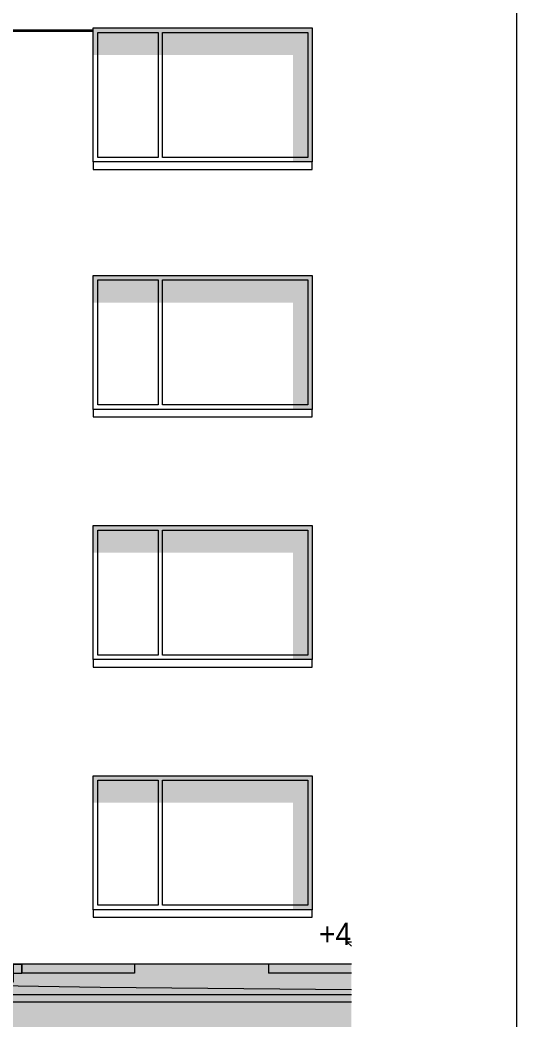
# Model space of a CAD drawing. Header units: metres. Extents: x -0.64 to 0.89, y -0.01 to 0.61.
# Drawn here: x 0.6022 to 0.63, y 0.1983 to 0.2543 of the extents above; entities that cross this region are included whole.
import ezdxf
from ezdxf.xclip import XClip

# ---------------------------------------------------------------- set-up
doc = ezdxf.new("R2010")
doc.units = ezdxf.units.M
doc.header["$MEASUREMENT"] = 0
doc.header["$XCLIPFRAME"] = 0
doc.linetypes.add('Strichpunkt 6_2_2mm Schnitt', pattern=[0.01, 0.006, -0.002, 0, -0.002])
for name, color, linetype in [('004 Linie Gewachsen Terrain', 7, 'Continuous'), ('010 Aussenwände', 7, 'Continuous'), ('015 Innenwände', 7, 'Continuous'), ('035 Decken', 7, 'Continuous'), ('035 Decken Bauteilschraffuren', 7, 'Continuous'), ('105 Bemassungen Projekt', 7, 'Continuous'), ('250 Abbildungen _ Grafiken', 7, 'Continuous'), ('255 Plangrafiken', 7, 'Continuous'), ('255 Plangrafiken Bauteilschraffuren', 7, 'Continuous'), ('800 Plankopf', 7, 'Continuous')]:
    doc.layers.add(name, color=color, linetype=linetype)
doc.styles.add('ERSTELLTER_STIL_5', font='Arial.ttf', dxfattribs={"width": 0.9})

# ---------------------------------------------------------------- blocks, each defined once
blk = doc.blocks.new('Zeichnung_8_7', base_point=(0.710078, 0.200414))
at = {"layer": '010 Aussenwände', "linetype": 'Continuous', "lineweight": 0, "true_color": 0x000000}
for points in [[(0.618551, 0.253814), (0.606301, 0.253814), (0.606301, 0.252294), (0.606551, 0.252294), (0.606551, 0.253564), (0.609926, 0.253564), (0.609926, 0.252294), (0.610176, 0.252294), (0.610176, 0.253564), (0.618301, 0.253564), (0.618301, 0.246564), (0.617476, 0.246564), (0.617476, 0.246314), (0.618551, 0.246314)], [(0.606551, 0.252294), (0.609926, 0.252294), (0.609926, 0.253564), (0.606551, 0.253564)], [(0.610176, 0.252294), (0.617476, 0.252294), (0.617476, 0.246564), (0.618301, 0.246564), (0.618301, 0.253564), (0.610176, 0.253564)], [(0.606301, 0.238444), (0.606551, 0.238444), (0.606551, 0.239714), (0.609926, 0.239714), (0.609926, 0.238444), (0.610176, 0.238444), (0.610176, 0.239714), (0.618301, 0.239714), (0.618301, 0.232714), (0.617476, 0.232714), (0.617476, 0.232464), (0.618551, 0.232464), (0.618551, 0.239964), (0.606301, 0.239964)], [(0.606551, 0.239714), (0.606551, 0.238444), (0.609926, 0.238444), (0.609926, 0.239714)], [(0.610176, 0.238444), (0.617476, 0.238444), (0.617476, 0.232714), (0.618301, 0.232714), (0.618301, 0.239714), (0.610176, 0.239714)], [(0.606301, 0.224444), (0.606551, 0.224444), (0.606551, 0.225714), (0.609926, 0.225714), (0.609926, 0.224444), (0.610176, 0.224444), (0.610176, 0.225714), (0.618301, 0.225714), (0.618301, 0.218714), (0.617476, 0.218714), (0.617476, 0.218464), (0.618551, 0.218464), (0.618551, 0.225964), (0.606301, 0.225964)], [(0.606551, 0.225714), (0.606551, 0.224444), (0.609926, 0.224444), (0.609926, 0.225714)], [(0.618301, 0.225714), (0.610176, 0.225714), (0.610176, 0.224444), (0.617476, 0.224444), (0.617476, 0.218714), (0.618301, 0.218714)], [(0.606301, 0.210444), (0.606551, 0.210444), (0.606551, 0.211714), (0.609926, 0.211714), (0.609926, 0.210444), (0.610176, 0.210444), (0.610176, 0.211714), (0.618301, 0.211714), (0.618301, 0.204714), (0.617476, 0.204714), (0.617476, 0.204464), (0.618551, 0.204464), (0.618551, 0.211964), (0.606301, 0.211964)], [(0.606551, 0.210444), (0.609926, 0.210444), (0.609926, 0.211714), (0.606551, 0.211714)], [(0.610176, 0.210444), (0.617476, 0.210444), (0.617476, 0.204714), (0.618301, 0.204714), (0.618301, 0.211714), (0.610176, 0.211714)], [(0.607601, 0.2), (0.601825, 0.2), (0.601825, 0.199714), (0.607601, 0.199714)], [(0.614899, 0.199714), (0.620741, 0.199714), (0.620741, 0.2), (0.615101, 0.2)]]:
    blk.add_hatch(color=18, dxfattribs=at).paths.add_polyline_path(points)
at = {"layer": '015 Innenwände', "linetype": 'Continuous', "lineweight": 0, "true_color": 0x000000}
for points in [[(0.601801, 0.199314), (0.601801, 0.198957), (0.607217, 0.198958), (0.607469, 0.199314)], [(0.620741, 0.199314), (0.614718, 0.199314), (0.614718, 0.198959), (0.620741, 0.198959)]]:
    blk.add_hatch(color=18, dxfattribs=at).paths.add_polyline_path(points)
at = {"layer": '035 Decken', "linetype": 'Continuous', "lineweight": 0, "true_color": 0x000000}
blk.add_hatch(color=18, dxfattribs=at).paths.add_polyline_path([(0.601825, 0.199414), (0.601126, 0.199414), (0.601126, 0.199314), (0.620741, 0.199314), (0.620741, 0.199714), (0.601825, 0.199714)])
at = {"layer": '035 Decken Bauteilschraffuren', "linetype": 'Continuous', "lineweight": 0, "true_color": 0x000000}
for points in [[(0.608601, 0.201414), (0.602301, 0.201414), (0.602301, 0.200914), (0.608601, 0.200914)], [(0.620741, 0.201414), (0.616101, 0.201414), (0.616101, 0.200914), (0.620741, 0.200914)]]:
    blk.add_hatch(color=18, dxfattribs=at).paths.add_polyline_path(points)
at = {"layer": '255 Plangrafiken Bauteilschraffuren', "linetype": 'Continuous', "lineweight": 13, "true_color": 0xc5b7a5}
h = blk.add_hatch(color=253, dxfattribs=at)
h.paths.add_polyline_path([(0.557902, 0.172573), (0.561589, 0.172573), (0.620741, 0.172573), (0.620741, 0.201414), (0.616122, 0.201414), (0.608572, 0.201414), (0.601825, 0.201414), (0.601825, 0.200414), (0.600851, 0.200414), (0.582301, 0.200414), (0.563339, 0.19983), (0.561066, 0.199844), (0.55981, 0.199852), (0.557902, 0.199837)])
h.paths.add_polyline_path([(0.597467, 0.189896), (0.590956, 0.189896), (0.590959, 0.197397), (0.597467, 0.197397)], flags=0)
at = {"color": 7, "linetype": 'Continuous', "lineweight": 35, "ltscale": 500}
blk.add_line((0.600051, 0.253676), (0.606301, 0.253676), dxfattribs=at)
at = {"layer": '004 Linie Gewachsen Terrain', "color": 1, "linetype": 'Strichpunkt 6_2_2mm Schnitt', "lineweight": 13, "ltscale": 500, "flags": 128}
blk.add_lwpolyline([(0.563346, 0.199816), (0.584301, 0.200414), (0.590417, 0.200419), (0.606681, 0.200121), (0.620741, 0.200005)], dxfattribs=at)
at = {"layer": '010 Aussenwände', "color": 7, "linetype": 'Continuous', "lineweight": 13, "ltscale": 500}
for p, q in [((0.606301, 0.246314), (0.606301, 0.253814)), ((0.606301, 0.253814), (0.618551, 0.253814)), ((0.606551, 0.246564), (0.606551, 0.253564)), ((0.606551, 0.253564), (0.609926, 0.253564)), ((0.609926, 0.253564), (0.609926, 0.246564)), ((0.610176, 0.246564), (0.610176, 0.253564)), ((0.610176, 0.253564), (0.618301, 0.253564)), ((0.618301, 0.253564), (0.618301, 0.246564)), ((0.618551, 0.253814), (0.618551, 0.246314)), ((0.618551, 0.246314), (0.606301, 0.246314)), ((0.606301, 0.246314), (0.606301, 0.245889)), ((0.609926, 0.246564), (0.606551, 0.246564)), ((0.618301, 0.246564), (0.610176, 0.246564)), ((0.618551, 0.245889), (0.618551, 0.246314)), ((0.606301, 0.245889), (0.618551, 0.245889)), ((0.606301, 0.232464), (0.606301, 0.239964)), ((0.606301, 0.239964), (0.618551, 0.239964)), ((0.606551, 0.232714), (0.606551, 0.239714)), ((0.606551, 0.239714), (0.609926, 0.239714)), ((0.609926, 0.239714), (0.609926, 0.232714)), ((0.610176, 0.232714), (0.610176, 0.239714)), ((0.610176, 0.239714), (0.618301, 0.239714)), ((0.618301, 0.239714), (0.618301, 0.232714)), ((0.618551, 0.239964), (0.618551, 0.232464)), ((0.618551, 0.232464), (0.606301, 0.232464)), ((0.606301, 0.232464), (0.606301, 0.232039)), ((0.609926, 0.232714), (0.606551, 0.232714)), ((0.618301, 0.232714), (0.610176, 0.232714)), ((0.618551, 0.232039), (0.618551, 0.232464)), ((0.606301, 0.232039), (0.618551, 0.232039)), ((0.606301, 0.218464), (0.606301, 0.225964)), ((0.606301, 0.225964), (0.618551, 0.225964)), ((0.606551, 0.218714), (0.606551, 0.225714)), ((0.606551, 0.225714), (0.609926, 0.225714)), ((0.609926, 0.225714), (0.609926, 0.218714)), ((0.610176, 0.218714), (0.610176, 0.225714)), ((0.610176, 0.225714), (0.618301, 0.225714)), ((0.618301, 0.225714), (0.618301, 0.218714)), ((0.618551, 0.225964), (0.618551, 0.218464)), ((0.618551, 0.218464), (0.606301, 0.218464)), ((0.606301, 0.218464), (0.606301, 0.218039)), ((0.609926, 0.218714), (0.606551, 0.218714)), ((0.618301, 0.218714), (0.610176, 0.218714)), ((0.618551, 0.218039), (0.618551, 0.218464)), ((0.606301, 0.218039), (0.618551, 0.218039)), ((0.606301, 0.204464), (0.606301, 0.211964)), ((0.606301, 0.211964), (0.618551, 0.211964)), ((0.606551, 0.204714), (0.606551, 0.211714)), ((0.606551, 0.211714), (0.609926, 0.211714)), ((0.609926, 0.211714), (0.609926, 0.204714)), ((0.610176, 0.204714), (0.610176, 0.211714)), ((0.610176, 0.211714), (0.618301, 0.211714)), ((0.618301, 0.211714), (0.618301, 0.204714)), ((0.618551, 0.211964), (0.618551, 0.204464)), ((0.618551, 0.204464), (0.606301, 0.204464)), ((0.606301, 0.204464), (0.606301, 0.204039)), ((0.609926, 0.204714), (0.606551, 0.204714)), ((0.618301, 0.204714), (0.610176, 0.204714)), ((0.618551, 0.204039), (0.618551, 0.204464)), ((0.606301, 0.204039), (0.618551, 0.204039)), ((0.601825, 0.199714), (0.620741, 0.199714))]:
    blk.add_line(p, q, dxfattribs=at)
at = {"layer": '015 Innenwände', "color": 7, "linetype": 'Continuous', "lineweight": 13, "ltscale": 500}
blk.add_line((0.601801, 0.199314), (0.620741, 0.199314), dxfattribs=at)
at = {"layer": '035 Decken', "color": 7, "linetype": 'Continuous', "lineweight": 13, "ltscale": 500}
for p, q in [((0.601825, 0.201414), (0.602301, 0.201414)), ((0.602301, 0.200914), (0.602301, 0.201414)), ((0.601825, 0.200914), (0.602301, 0.200914))]:
    blk.add_line(p, q, dxfattribs=at)
at = {"layer": '035 Decken', "color": 7, "linetype": 'Continuous', "lineweight": 20, "ltscale": 500}
for p, q in [((0.608601, 0.201414), (0.602301, 0.201414)), ((0.602301, 0.201414), (0.602301, 0.200914)), ((0.608601, 0.201414), (0.608601, 0.200914)), ((0.620741, 0.201414), (0.616101, 0.201414)), ((0.616101, 0.201414), (0.616101, 0.200914)), ((0.608601, 0.200914), (0.602301, 0.200914)), ((0.620741, 0.200914), (0.616101, 0.200914))]:
    blk.add_line(p, q, dxfattribs=at)
at = {"layer": '105 Bemassungen Projekt', "color": 7, "linetype": 'Continuous', "lineweight": 13, "ltscale": 500}
for p, q in [((0.620741, 0.202414), (0.620491, 0.202664)), ((0.620491, 0.202664), (0.620741, 0.202664))]:
    blk.add_line(p, q, dxfattribs=at)
at = {"layer": '255 Plangrafiken', "color": 7, "linetype": 'Continuous', "lineweight": 13, "ltscale": 500, "flags": 128}
blk.add_lwpolyline([(0.620741, 0.201414), (0.616122, 0.201414), (0.608572, 0.201414), (0.601825, 0.201414), (0.601825, 0.200414), (0.600851, 0.200414), (0.582301, 0.200414), (0.563339, 0.19983), (0.561066, 0.199844), (0.55981, 0.199852), (0.557902, 0.199837)], dxfattribs=at)
at = {"layer": '105 Bemassungen Projekt', "color": 7, "linetype": 'Continuous', "lineweight": 13, "insert": (0.618931, 0.202465), "char_height": 0.00125, "attachment_point": 7, "style": 'ERSTELLTER_STIL_5'}
blk.add_mtext('\\A1;{\\pql;\\fArial|b0|i0|c0|p0;\\W0.900000;+427.80}', dxfattribs=at)

msp = doc.modelspace()

# ---------------------------------------------------------------- linework, layer by layer
at = {"layer": '800 Plankopf', "color": 7, "linetype": 'Continuous', "lineweight": 13, "ltscale": 1000}
msp.add_line((0.63, 0.144365), (0.63, 0.297), dxfattribs=at)

# ---------------------------------------------------------------- block references
at = {"layer": '250 Abbildungen _ Grafiken', "color": 7, "linetype": 'Continuous', "lineweight": 13, "ltscale": 1000}
ref = msp.add_blockref('Zeichnung_8_7', (0.710078, 0.200414), dxfattribs=at)
XClip(ref).set_block_clipping_path([(0.5579018284, 0.1725734675), (0.6207410159, 0.2860502168)])

doc.saveas('drawing.dxf')
